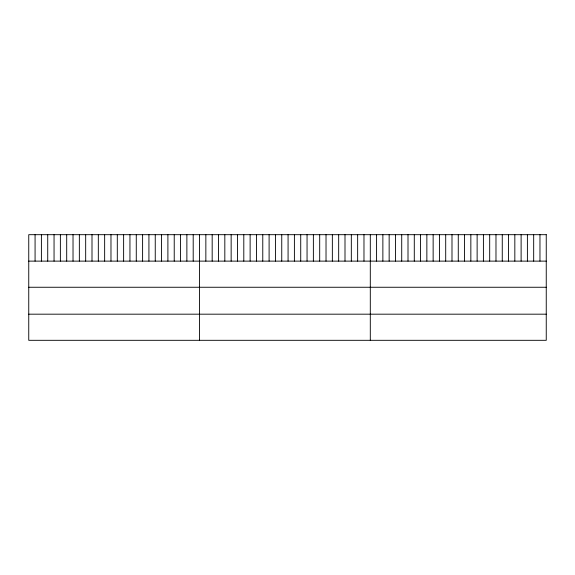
<?xml version="1.0" encoding="UTF-8"?>
<svg xmlns="http://www.w3.org/2000/svg" width="575" height="575" viewBox="0 0 575 575"><rect width="100%" height="100%" fill="white"/><g stroke="black" fill="none" stroke-linecap="round" stroke-linejoin="round"><path stroke-width="0.86" d="M28.75 261.122L546.25 261.122M28.75 287.256L546.25 287.256M28.75 314.18L546.25 314.18M539.968 234.686L539.968 261.122M533.679 234.686L533.679 261.122M527.397 234.686L527.397 261.122M521.115 234.686L521.115 261.122M514.833 234.686L514.833 261.122M508.544 234.686L508.544 261.122M502.262 234.686L502.262 261.122M495.981 234.686L495.981 261.122M489.692 234.686L489.692 261.122M483.41 234.686L483.41 261.122M477.128 234.686L477.128 261.122M470.846 234.686L470.846 261.122M464.557 234.686L464.557 261.122M458.275 234.686L458.275 261.122M451.993 234.686L451.993 261.122M445.704 234.686L445.704 261.122M439.422 234.686L439.422 261.122M433.14 234.686L433.14 261.122M426.858 234.686L426.858 261.122M420.569 234.686L420.569 261.122M414.287 234.686L414.287 261.122M408.006 234.686L408.006 261.122M401.717 234.686L401.717 261.122M395.435 234.686L395.435 261.122M389.153 234.686L389.153 261.122M382.871 234.686L382.871 261.122M376.582 234.686L376.582 261.122M370.3 234.686L370.3 340.314M363.975 234.686L363.975 261.122M357.65 234.686L357.65 261.122M351.325 234.686L351.325 261.122M345 234.686L345 261.122M338.675 234.686L338.675 261.122M332.35 234.686L332.35 261.122M326.025 234.686L326.025 261.122M319.7 234.686L319.7 261.122M313.375 234.686L313.375 261.122M307.05 234.686L307.05 261.122M300.725 234.686L300.725 261.122M294.4 234.686L294.4 261.122M288.075 234.686L288.075 261.122M281.75 234.686L281.75 261.122M275.425 234.686L275.425 261.122M269.1 234.686L269.1 261.122M262.775 234.686L262.775 261.122M256.45 234.686L256.45 261.122M250.125 234.686L250.125 261.122M243.8 234.686L243.8 261.122M237.475 234.686L237.475 261.122M231.15 234.686L231.15 261.122M224.825 234.686L224.825 261.122M218.5 234.686L218.5 261.122M212.175 234.686L212.175 261.122M205.85 234.686L205.85 261.122M199.525 234.686L199.525 340.314M193.2 234.686L193.2 261.122M186.875 234.686L186.875 261.122M180.55 234.686L180.55 261.122M174.225 234.686L174.225 261.122M167.9 234.686L167.9 261.122M161.575 234.686L161.575 261.122M155.25 234.686L155.25 261.122M148.925 234.686L148.925 261.122M142.6 234.686L142.6 261.122M136.275 234.686L136.275 261.122M129.95 234.686L129.95 261.122M123.625 234.686L123.625 261.122M117.3 234.686L117.3 261.122M110.975 234.686L110.975 261.122M104.65 234.686L104.65 261.122M98.325 234.686L98.325 261.122M92 234.686L92 261.122M85.675 234.686L85.675 261.122M79.35 234.686L79.35 261.122M73.025 234.686L73.025 261.122M66.7 234.686L66.7 261.122M60.375 234.686L60.375 261.122M54.05 234.686L54.05 261.122M47.725 234.686L47.725 261.122M41.4 234.686L41.4 261.122M35.075 234.686L35.075 261.122M546.25 234.686L28.75 234.686L28.75 340.314L546.25 340.314L546.25 234.686"/></g></svg>
